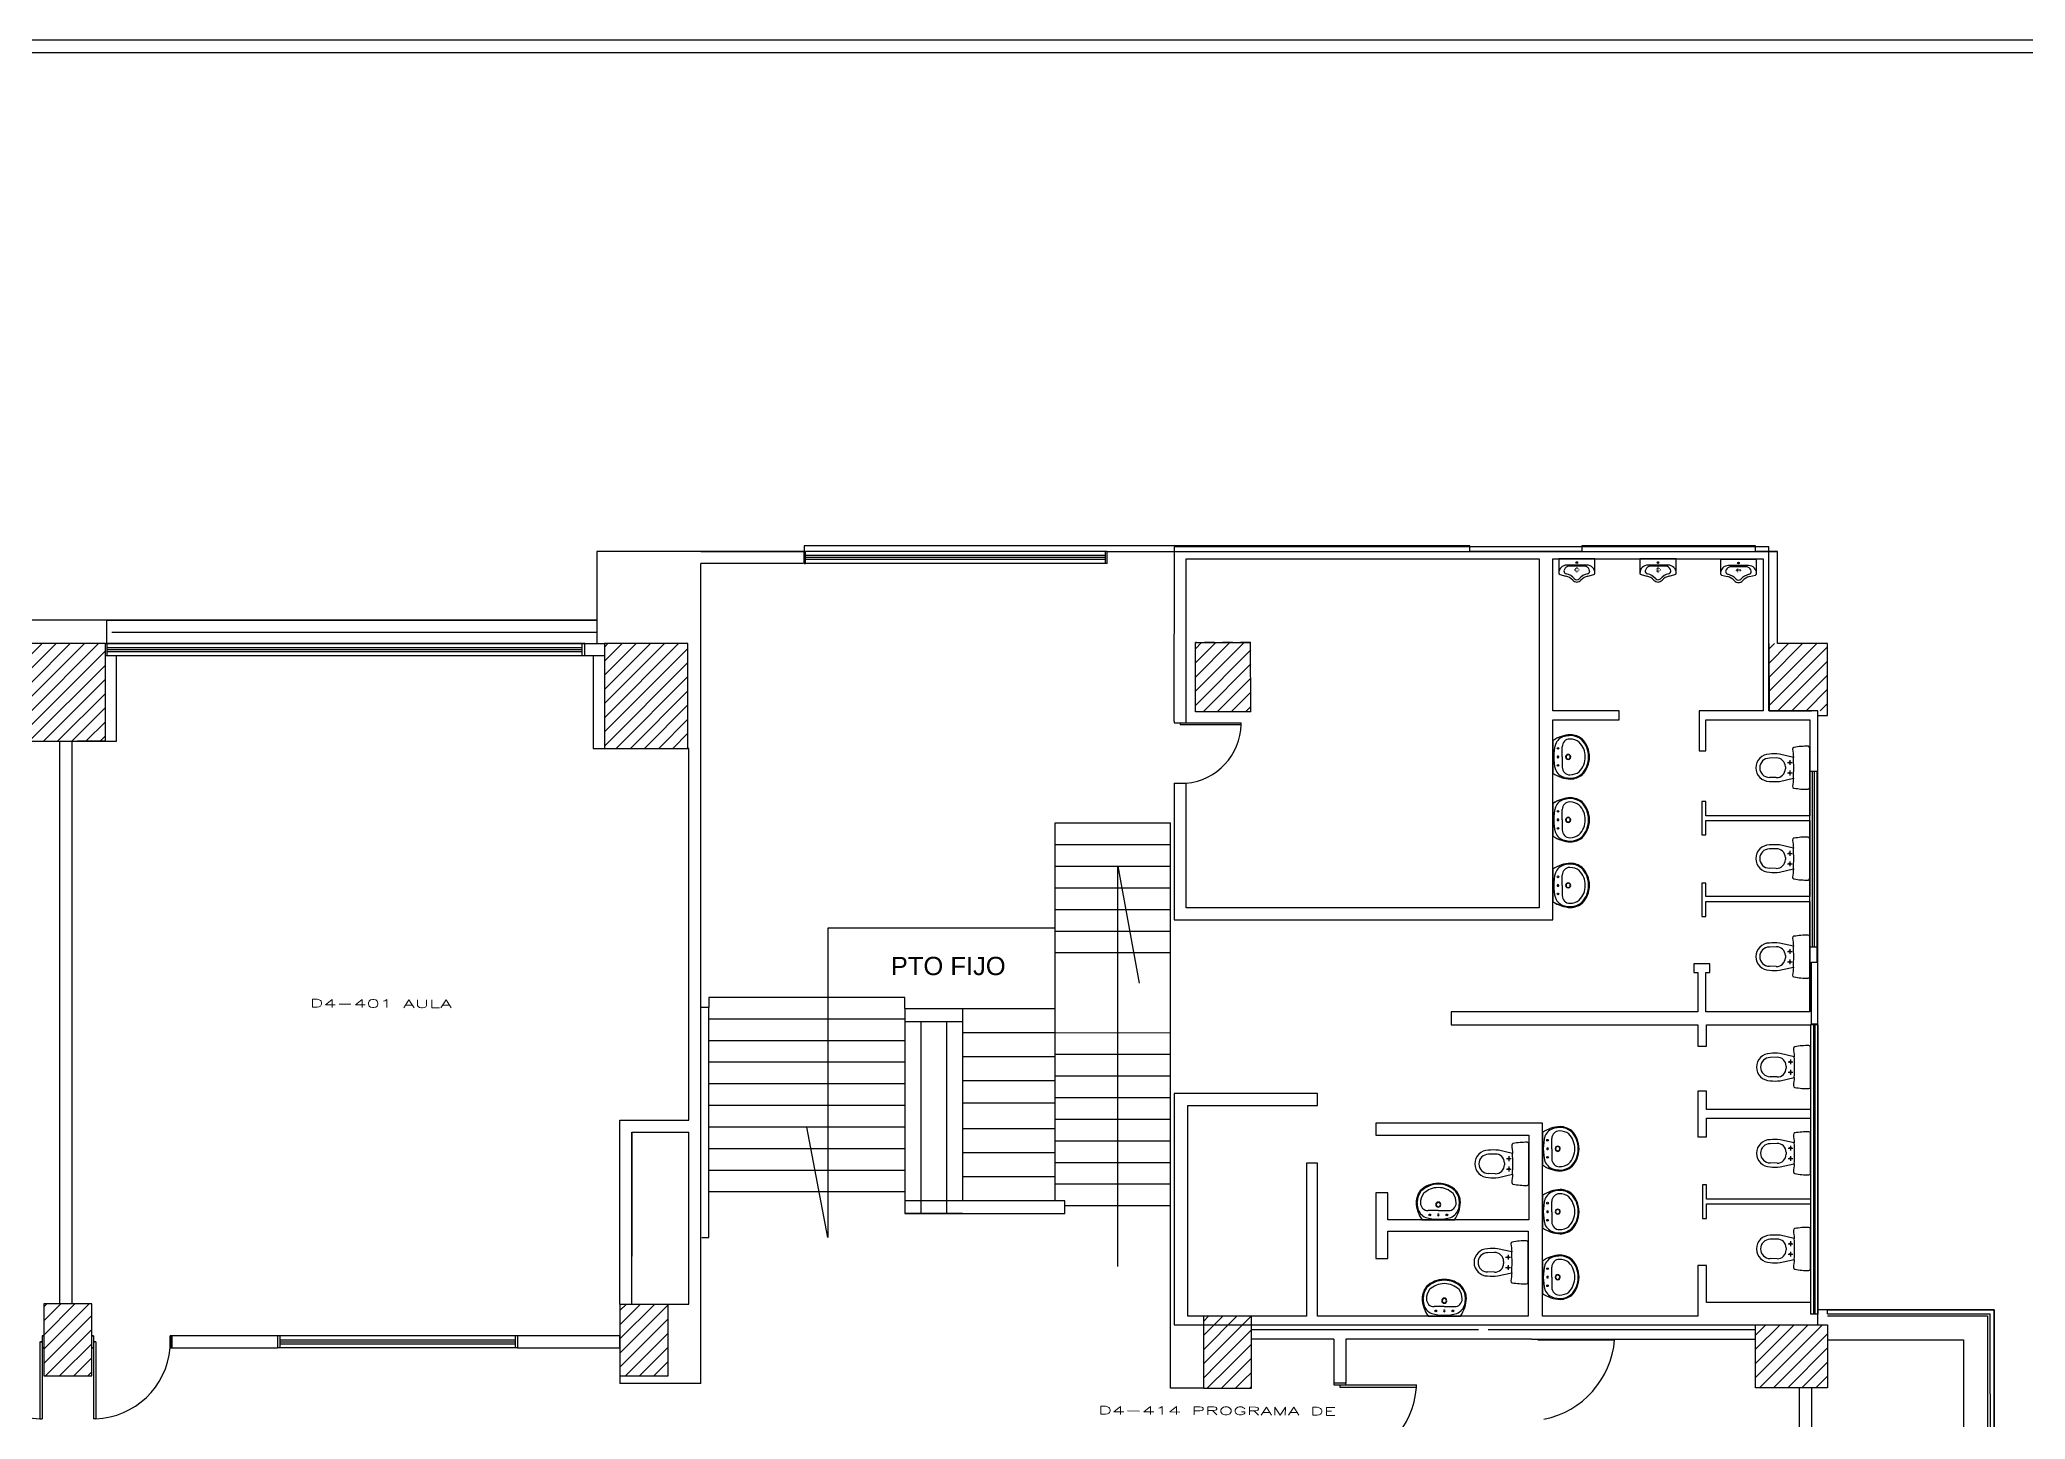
# Model space of a CAD drawing. Header units: metres. Extents: x 6495 to 6855, y 1254 to 1306.
# Drawn here: x 6815.98 to 6840.79, y 1289.21 to 1306.45 of the extents above; entities that cross this region are included whole.
import ezdxf

# ---------------------------------------------------------------- set-up
doc = ezdxf.new("R2010")
doc.units = ezdxf.units.M
doc.linetypes.add('HIDDEN2', pattern=[0.1875, 0.125, -0.0625])
doc.layers.add('0-Grises', color=252, linetype='Continuous')
doc.layers.add('PLANTA', color=253, linetype='Continuous')
doc.layers.add('0.Texto_Oficinas', color=7, linetype='Continuous', lineweight=20)
doc.styles.add('ROMANS', font='romans.shx')
doc.styles.get("Standard").update_dxf_attribs({"font": 'arial.ttf'})
pattern_1 = [(45, (6391.22466, 1040.28903), (-0.088388348, 0.088388348), [])]

# ---------------------------------------------------------------- blocks, each defined once
blk = doc.blocks.new('WC-P-04')
for p, q in [((-0.065, -0.28), (-0.065, -0.22)), ((0.065, -0.28), (0.065, -0.22)), ((-0.123, -0.419), (-0.12, -0.505)), ((-0.095, -0.25), (-0.035, -0.25)), ((-0.013, -0.305), (0.013, -0.305)), ((0.035, -0.25), (0.095, -0.25)), ((0.123, -0.419), (0.12, -0.505))]:
    blk.add_line(p, q)
blk.add_lwpolyline([(-0.249, 0, 0.412132), (-0.269, -0.02, 0.047735), (-0.254, -0.198, 0.395211), (-0.232, -0.214, -0.01301), (-0.13, -0.204), (-0.17, -0.38, 0.062591), (-0.17, -0.505, 1), (0.17, -0.505, 0.062591), (0.17, -0.38), (0.13, -0.204, -0.01301), (0.232, -0.214, 0.395211), (0.254, -0.198, 0.047735), (0.269, -0.02, 0.412132), (0.249, 0)], format="xyb", close=True)
for centre in [(-0.065, -0.25), (0.065, -0.25)]:
    blk.add_circle(centre, 0.01)
for centre, radius, start, end in [((0, -2.161), 1.961, 86.1992, 93.8008), ((-0.013, -0.415), 0.11, 90, 181.8687), ((0.013, -0.415), 0.11, 358.1313, 90), ((0, -0.505), 0.12, 180, 0)]:
    blk.add_arc(centre, radius, start, end)
blk = doc.blocks.new('ORINAL')
at = {"layer": 'PLANTA'}
for p, q in [((1158993.992, 995737.512), (1158993.992, 995737.051)), ((1158994.218, 995737.606), (1158994.03, 995737.561)), ((1158994.923, 995737.533), (1158994.92, 995737.534)), ((1158995.126, 995737.561), (1158994.938, 995737.606)), ((1158995.164, 995737.051), (1158995.164, 995737.512)), ((1158993.992, 995737.051), (1158995.164, 995737.051)), ((1158994.252, 995737.251), (1158994.903, 995737.251)), ((1158994.325, 995737.289), (1158994.831, 995737.289))]:
    blk.add_line(p, q, dxfattribs=at)
for radius in [0.0271, 0.0196]:
    blk.add_circle((1158994.578, 995737.17), radius, dxfattribs=at)
for centre, radius, start, end in [((1158994.042, 995737.512), 0.05, 103.66686, 180), ((1158994.252, 995737.512), 0.261, 180, 270), ((1158994.258, 995737.44), 0.0966, 103.3179, 183.60521), ((1158994.112, 995738.044), 0.45, 283.66686, 318.02643), ((1158994.112, 995738.044), 0.525, 283.66686, 318.02643), ((1158994.578, 995737.624), 0.177, 41.97357, 138.02643), ((1158994.578, 995737.624), 0.102, 41.97357, 138.02643), ((1158995.044, 995738.044), 0.525, 221.97357, 256.33314), ((1158995.044, 995738.044), 0.45, 221.97357, 256.33314), ((1158994.903, 995737.512), 0.261, 270, 0), ((1158994.898, 995737.44), 0.0966, 356.39479, 76.6821), ((1158995.114, 995737.512), 0.05, 0, 76.33314), ((1158994.355, 995737.482), 0.199, 194.0873, 246.42455), ((1158994.325, 995737.414), 0.125, 246.42455, 270), ((1158994.507, 995737.407), 0.00313, 0, 180), ((1158994.507, 995737.407), 0.00312, 180, 0), ((1158994.543, 995737.442), 0.00313, 0, 180), ((1158994.543, 995737.442), 0.00312, 180, 0), ((1158994.543, 995737.407), 0.00313, 0, 180), ((1158994.543, 995737.407), 0.00312, 180, 0), ((1158994.543, 995737.371), 0.00313, 0, 180), ((1158994.543, 995737.371), 0.00312, 180, 0), ((1158994.578, 995737.477), 0.00313, 0, 180), ((1158994.578, 995737.477), 0.00312, 180, 0), ((1158994.578, 995737.442), 0.00313, 0, 180), ((1158994.578, 995737.442), 0.00312, 180, 0), ((1158994.578, 995737.407), 0.00313, 0, 180), ((1158994.578, 995737.407), 0.00312, 180, 0), ((1158994.578, 995737.371), 0.00313, 0, 180), ((1158994.578, 995737.371), 0.00312, 180, 0), ((1158994.578, 995737.336), 0.00313, 0, 180), ((1158994.578, 995737.336), 0.00312, 180, 0), ((1158994.613, 995737.442), 0.00313, 0, 180), ((1158994.613, 995737.442), 0.00312, 180, 0), ((1158994.613, 995737.407), 0.00313, 0, 180), ((1158994.613, 995737.407), 0.00312, 180, 0), ((1158994.613, 995737.371), 0.00313, 0, 180), ((1158994.613, 995737.371), 0.00312, 180, 0), ((1158994.649, 995737.407), 0.00313, 0, 180), ((1158994.649, 995737.407), 0.00312, 180, 0), ((1158994.831, 995737.414), 0.125, 270, 293.57545), ((1158994.801, 995737.482), 0.199, 293.57545, 345.9127)]:
    blk.add_arc(centre, radius, start, end, dxfattribs=at)
blk = doc.blocks.new('LAVAMANOS')
at = {"layer": 'PLANTA'}
for p, q in [((1158997.016, 995736.867), (1158996.066, 995736.867)), ((1158996.541, 995737.142), (1158996.241, 995737.142)), ((1158996.541, 995737.142), (1158996.841, 995737.142))]:
    blk.add_line(p, q, dxfattribs=at)
blk.add_lwpolyline([(1158995.891, 995737.392, 0.141996), (1158996.066, 995736.867), (1158997.016, 995736.867, 0.141996), (1158997.19, 995737.392, 0.155345), (1158997.068, 995737.725, 0.197604), (1158996.541, 995737.942, 0.197604), (1158996.013, 995737.725, 0.155345)], format="xyb", close=True, dxfattribs=at)
for centre in [(1158996.291, 995737.017), (1158996.791, 995737.017)]:
    blk.add_circle(centre, 0.025, dxfattribs=at)
for centre, radius, start, end in [((1158996.475, 995737.367), 0.584, 142.24577, 177.5659), ((1158996.884, 995737.43), 0.994, 182.21969, 214.5466), ((1158996.475, 995737.367), 0.559, 142.41397, 177.46232), ((1158996.884, 995737.43), 0.969, 182.28006, 193.23939), ((1158996.541, 995737.192), 0.75, 90, 134.71146), ((1158996.475, 995737.367), 0.459, 143.25785, 180.02249), ((1158996.541, 995737.192), 0.725, 90, 134.58104), ((1158996.541, 995737.192), 0.625, 90, 133.94552), ((1158996.541, 995737.317), 0.075, 90, 270), ((1158996.541, 995737.192), 0.75, 45.28854, 90), ((1158996.541, 995737.192), 0.725, 45.41896, 90), ((1158996.541, 995737.192), 0.625, 46.05448, 90), ((1158996.541, 995737.317), 0.075, 270, 90), ((1158996.606, 995737.367), 0.459, 359.97751, 36.74215), ((1158996.197, 995737.43), 0.994, 325.4534, 357.78031), ((1158996.606, 995737.367), 0.559, 2.54295, 37.58603), ((1158996.606, 995737.367), 0.584, 2.4341, 37.75423), ((1158996.197, 995737.43), 0.969, 346.76061, 357.78031), ((1158996.307, 995737.292), 0.375, 192.84355, 248.96053), ((1158996.241, 995737.367), 0.225, 180, 270), ((1158996.541, 995738.275), 1.383, 254.54534, 270), ((1158996.541, 995737.317), 0.0625, 90, 270), ((1158996.541, 995737.017), 0.025, 90, 270), ((1158996.541, 995737.317), 0.0625, 270, 90), ((1158996.541, 995737.017), 0.025, 270, 90), ((1158996.541, 995738.275), 1.383, 270, 285.45466), ((1158996.841, 995737.367), 0.225, 270, 0), ((1158996.774, 995737.292), 0.375, 291.03947, 347.15645)]:
    blk.add_arc(centre, radius, start, end, dxfattribs=at)

msp = doc.modelspace()

# ---------------------------------------------------------------- hatches: boundary and pattern name
at = {"layer": '0-Grises'}
h = msp.add_hatch(dxfattribs=at)
h.set_pattern_fill('ANSI31', color=8, style=0)
h.set_pattern_definition(pattern_1)
h.paths.add_polyline_path([(6816.804, 1298.907), (6815.864, 1298.907), (6815.864, 1297.687), (6816.804, 1297.687)])
h = msp.add_hatch(dxfattribs=at)
h.set_pattern_fill('ANSI31', color=8, style=0)
h.set_pattern_definition(pattern_1)
h.paths.add_polyline_path([(6824.084, 1298.907), (6823.04, 1298.907), (6823.04, 1297.597), (6824.084, 1297.597)])
at = {"layer": '0-Grises', "linetype": 'HIDDEN2'}
h = msp.add_hatch(dxfattribs=at)
h.set_pattern_fill('ANSI31', color=8, style=0)
h.set_pattern_definition([(45, (6555.60844, 1040.28903), (-0.088388348, 0.088388348), [])])
h.paths.add_polyline_path([(6831.119, 1298.919), (6830.424, 1298.919), (6830.424, 1298.053), (6831.118, 1298.053), (6831.118, 1298.203), (6831.119, 1298.203)])
h = msp.add_hatch(dxfattribs=at)
h.set_pattern_fill('ANSI31', color=8, style=0)
h.set_pattern_definition([(45, (6569.8484, 1040.28903), (-0.088388348, 0.088388348), [])])
h.paths.add_polyline_path([(6838.324, 1298.065), (6838.324, 1298.907), (6837.592, 1298.907), (6837.592, 1298.065)])
at = {"layer": '0-Grises'}
h = msp.add_hatch(dxfattribs=at)
h.set_pattern_fill('ANSI31', color=8, style=0)
h.set_pattern_definition(pattern_1)
h.paths.add_polyline_path([(6816.034, 1289.757), (6816.634, 1289.757), (6816.634, 1290.657), (6816.034, 1290.657)])
h = msp.add_hatch(dxfattribs=at)
h.set_pattern_fill('ANSI31', color=8, style=0)
h.set_pattern_definition(pattern_1)
h.paths.add_polyline_path([(6823.834, 1290.653), (6823.234, 1290.653), (6823.234, 1289.753), (6823.834, 1289.753)])
h = msp.add_hatch(dxfattribs=at)
h.set_pattern_fill('ANSI31', color=8, style=0)
h.set_pattern_definition(pattern_1)
h.paths.add_polyline_path([(6831.124, 1290.503), (6830.524, 1290.503), (6830.524, 1289.904, -0.341531), (6831.103, 1289.603), (6831.124, 1289.603)])
h = msp.add_hatch(dxfattribs=at)
h.set_pattern_fill('ANSI31', color=8, style=0)
h.set_pattern_definition(pattern_1)
h.paths.add_polyline_path([(6838.324, 1289.607), (6838.324, 1290.395), (6837.424, 1290.395), (6837.424, 1289.607)])
h = msp.add_hatch(dxfattribs=at)
h.set_pattern_fill('ANSI31', color=8, style=0)
h.set_pattern_definition(pattern_1)
h.paths.add_polyline_path([(6830.524, 1289.904), (6830.524, 1289.603), (6830.674, 1289.603), (6831.103, 1289.603, 0.341531)])
h.paths.add_polyline_path([(6830.454, 1289.631), (6830.783, 1289.631), (6830.783, 1289.454), (6830.454, 1289.454)], flags=9)

# ---------------------------------------------------------------- linework, layer by layer
for p, q in [((6830.161, 1300.115), (6830.157, 1297.937)), ((6837.591, 1300.115), (6830.161, 1300.115)), ((6837.591, 1298.065), (6837.591, 1300.115)), ((6824.384, 1300.057), (6822.944, 1300.057)), ((6822.944, 1300.057), (6822.944, 1298.907)), ((6824.384, 1300.057), (6822.944, 1300.057)), ((6824.244, 1300.057), (6825.524, 1300.057)), ((6824.244, 1289.663), (6824.244, 1299.907)), ((6825.524, 1299.907), (6824.244, 1299.907)), ((6824.384, 1300.057), (6824.534, 1300.057)), ((6825.524, 1300.057), (6824.384, 1300.057)), ((6825.534, 1299.907), (6825.534, 1300.057)), ((6825.534, 1300.057), (6825.554, 1300.057)), ((6825.534, 1299.907), (6825.554, 1299.907)), ((6825.554, 1299.907), (6825.554, 1300.057)), ((6827.178, 1300.057), (6825.554, 1300.057)), ((6827.218, 1300.007), (6825.554, 1300.007)), ((6827.238, 1299.982), (6825.554, 1299.982)), ((6827.258, 1299.957), (6825.554, 1299.957)), ((6827.299, 1299.907), (6825.554, 1299.907)), ((6829.323, 1300.057), (6827.178, 1300.057)), ((6829.303, 1300.007), (6827.218, 1300.007)), ((6829.303, 1299.982), (6827.238, 1299.982)), ((6829.303, 1299.957), (6827.258, 1299.957)), ((6829.323, 1299.907), (6827.299, 1299.907)), ((6829.303, 1299.907), (6829.303, 1300.057)), ((6829.323, 1300.057), (6829.303, 1300.057)), ((6829.303, 1299.907), (6829.303, 1299.982)), ((6829.323, 1299.907), (6829.303, 1299.907)), ((6829.323, 1299.907), (6829.323, 1300.057)), ((6829.323, 1300.057), (6830.009, 1300.057)), ((6830.009, 1300.057), (6837.699, 1300.057)), ((6830.311, 1299.965), (6834.721, 1299.965)), ((6830.311, 1297.937), (6830.311, 1299.965)), ((6834.721, 1299.965), (6834.721, 1295.605)), ((6834.891, 1298.065), (6834.891, 1299.965)), ((6834.891, 1299.965), (6837.521, 1299.965)), ((6837.521, 1299.965), (6837.521, 1298.065)), ((6816.824, 1298.907), (6816.824, 1299.197)), ((6816.824, 1299.197), (6822.944, 1299.197)), ((6816.804, 1298.907), (6815.864, 1298.907)), ((6816.804, 1297.687), (6816.804, 1298.907)), ((6816.804, 1298.907), (6822.794, 1298.907)), ((6822.794, 1298.907), (6816.824, 1298.907)), ((6816.824, 1298.907), (6816.824, 1298.757)), ((6816.824, 1298.857), (6822.764, 1298.857)), ((6816.824, 1298.832), (6822.764, 1298.832)), ((6816.884, 1299.047), (6822.944, 1299.047)), ((6822.764, 1298.757), (6822.764, 1298.907)), ((6822.794, 1298.907), (6823.04, 1298.907)), ((6822.794, 1298.757), (6822.794, 1298.907)), ((6824.084, 1298.907), (6823.04, 1298.907)), ((6823.04, 1298.907), (6823.04, 1297.597)), ((6824.084, 1297.597), (6824.084, 1298.907)), ((6830.424, 1298.919), (6831.119, 1298.919)), ((6830.424, 1298.053), (6830.424, 1298.919)), ((6831.119, 1298.053), (6831.115, 1298.919)), ((6816.804, 1298.757), (6822.794, 1298.757)), ((6816.824, 1298.807), (6822.764, 1298.807)), ((6816.944, 1297.687), (6816.944, 1298.757)), ((6822.794, 1298.757), (6822.944, 1298.757)), ((6822.794, 1298.757), (6822.944, 1298.757)), ((6822.9, 1298.757), (6822.9, 1297.597)), ((6822.944, 1298.757), (6823.04, 1298.757)), ((6822.944, 1298.757), (6823.04, 1298.757)), ((6822.944, 1298.757), (6823.04, 1298.757)), ((6830.161, 1297.937), (6830.161, 1297.917)), ((6830.161, 1297.917), (6830.996, 1297.917)), ((6830.236, 1297.917), (6830.236, 1297.897)), ((6830.236, 1297.897), (6830.996, 1297.897)), ((6830.311, 1297.917), (6830.311, 1297.937)), ((6831.119, 1298.053), (6830.424, 1298.053)), ((6830.996, 1297.897), (6830.996, 1297.917)), ((6835.721, 1298.065), (6834.891, 1298.065)), ((6834.891, 1295.455), (6834.891, 1297.955)), ((6834.891, 1297.955), (6835.721, 1297.955)), ((6835.721, 1297.955), (6835.721, 1298.065)), ((6837.521, 1298.065), (6836.721, 1298.065)), ((6836.721, 1298.065), (6836.721, 1297.565)), ((6838.201, 1298.065), (6837.591, 1298.065)), ((6838.201, 1290.395), (6838.201, 1298.065)), ((6815.864, 1297.687), (6816.804, 1297.687)), ((6816.234, 1290.657), (6816.234, 1297.687)), ((6816.384, 1297.687), (6816.384, 1290.657)), ((6816.804, 1297.687), (6816.454, 1297.687)), ((6816.804, 1297.687), (6816.944, 1297.687)), ((6822.9, 1297.597), (6823.04, 1297.597)), ((6823.04, 1297.597), (6824.084, 1297.597)), ((6824.094, 1297.597), (6824.084, 1297.597)), ((6824.094, 1292.953), (6824.094, 1297.597)), ((6836.721, 1297.565), (6836.801, 1297.565)), ((6830.161, 1297.161), (6830.161, 1295.455)), ((6830.161, 1297.161), (6830.311, 1297.161)), ((6830.311, 1295.605), (6830.311, 1297.161)), ((6838.137, 1295.113), (6838.137, 1297.307)), ((6838.162, 1295.113), (6838.162, 1297.307)), ((6838.201, 1295.113), (6838.201, 1297.307)), ((6828.674, 1291.946), (6828.674, 1296.665)), ((6828.674, 1296.665), (6830.114, 1296.665)), ((6830.114, 1289.603), (6830.114, 1296.665)), ((6836.801, 1296.515), (6836.801, 1296.695)), ((6836.801, 1296.695), (6838.101, 1296.695)), ((6838.101, 1296.695), (6838.101, 1295.745)), ((6828.674, 1296.395), (6830.114, 1296.395)), ((6828.674, 1296.125), (6830.114, 1296.125)), ((6829.454, 1291.122), (6829.454, 1296.125)), ((6829.454, 1296.125), (6829.721, 1294.664)), ((6828.674, 1295.855), (6830.114, 1295.855)), ((6836.801, 1295.915), (6836.751, 1295.915)), ((6836.751, 1295.915), (6836.751, 1295.495)), ((6836.801, 1295.745), (6836.801, 1295.915)), ((6832.881, 1295.605), (6830.311, 1295.605)), ((6834.721, 1295.605), (6832.881, 1295.605)), ((6838.101, 1295.745), (6836.801, 1295.745)), ((6836.801, 1295.495), (6836.801, 1295.685)), ((6836.801, 1295.685), (6838.101, 1295.685)), ((6838.101, 1295.685), (6838.101, 1294.305)), ((6828.674, 1295.351), (6825.833, 1295.351)), ((6825.833, 1295.351), (6825.833, 1291.485)), ((6828.674, 1295.585), (6830.114, 1295.585)), ((6830.161, 1295.455), (6831.951, 1295.455)), ((6831.951, 1295.455), (6834.891, 1295.455)), ((6836.751, 1295.495), (6836.801, 1295.495)), ((6828.674, 1295.315), (6830.114, 1295.315)), ((6828.674, 1295.045), (6830.114, 1295.045)), ((6836.851, 1294.905), (6836.651, 1294.905)), ((6836.651, 1294.905), (6836.651, 1294.795)), ((6836.851, 1294.795), (6836.851, 1294.905)), ((6836.651, 1294.795), (6836.701, 1294.795)), ((6836.701, 1294.795), (6836.701, 1294.305)), ((6836.801, 1294.305), (6836.801, 1294.795)), ((6836.801, 1294.795), (6836.851, 1294.795)), ((6824.344, 1294.361), (6824.244, 1294.361)), ((6824.344, 1294.485), (6824.344, 1294.361)), ((6826.794, 1294.485), (6824.344, 1294.485)), ((6824.344, 1291.485), (6824.344, 1294.361)), ((6826.794, 1294.347), (6826.794, 1294.485)), ((6826.794, 1294.215), (6824.344, 1294.215)), ((6826.794, 1294.347), (6826.794, 1291.785)), ((6826.794, 1294.347), (6827.513, 1294.347)), ((6826.794, 1294.185), (6827.513, 1294.185)), ((6826.994, 1294.185), (6826.994, 1291.785)), ((6827.313, 1294.185), (6827.313, 1291.785)), ((6827.513, 1294.347), (6828.674, 1294.347)), ((6827.513, 1294.347), (6828.674, 1294.347)), ((6827.513, 1294.347), (6827.513, 1291.946)), ((6836.701, 1294.305), (6833.621, 1294.305)), ((6833.621, 1294.305), (6833.621, 1294.145)), ((6833.621, 1294.145), (6836.701, 1294.145)), ((6836.701, 1294.145), (6836.701, 1293.875)), ((6838.101, 1294.305), (6836.801, 1294.305)), ((6836.811, 1293.875), (6836.811, 1294.145)), ((6836.811, 1294.145), (6838.111, 1294.145)), ((6838.111, 1294.145), (6838.111, 1293.085)), ((6838.148, 1294.145), (6838.148, 1290.528)), ((6838.166, 1294.145), (6838.166, 1290.528)), ((6826.794, 1293.945), (6824.344, 1293.945)), ((6827.513, 1294.047), (6828.674, 1294.047)), ((6828.674, 1294.047), (6830.114, 1294.045)), ((6836.701, 1293.875), (6836.811, 1293.875)), ((6826.794, 1293.675), (6824.344, 1293.675)), ((6827.513, 1293.747), (6828.674, 1293.747)), ((6827.513, 1293.747), (6828.674, 1293.747)), ((6828.674, 1293.775), (6830.114, 1293.775)), ((6826.794, 1293.405), (6824.344, 1293.405)), ((6827.513, 1293.447), (6828.674, 1293.447)), ((6828.674, 1293.505), (6830.114, 1293.505)), ((6826.794, 1293.135), (6824.344, 1293.135)), ((6827.514, 1293.169), (6828.674, 1293.169)), ((6828.674, 1293.235), (6830.114, 1293.235)), ((6831.951, 1293.285), (6830.161, 1293.285)), ((6830.161, 1293.285), (6830.161, 1290.395)), ((6830.331, 1290.505), (6830.331, 1293.135)), ((6830.331, 1293.135), (6831.951, 1293.135)), ((6831.951, 1293.135), (6831.951, 1293.285)), ((6836.811, 1293.315), (6836.701, 1293.315)), ((6836.701, 1293.315), (6836.701, 1292.745)), ((6836.811, 1293.085), (6836.811, 1293.315)), ((6823.234, 1291.253), (6823.234, 1292.953)), ((6823.234, 1290.653), (6823.234, 1292.953)), ((6823.234, 1290.653), (6823.234, 1292.953)), ((6823.234, 1292.953), (6824.094, 1292.953)), ((6823.234, 1291.253), (6823.234, 1292.953)), ((6828.674, 1292.965), (6830.114, 1292.965)), ((6834.761, 1292.915), (6832.681, 1292.915)), ((6832.681, 1292.915), (6832.681, 1292.765)), ((6834.761, 1290.505), (6834.761, 1292.915)), ((6838.111, 1293.085), (6836.811, 1293.085)), ((6836.811, 1292.745), (6836.811, 1292.975)), ((6836.811, 1292.975), (6838.111, 1292.975)), ((6838.111, 1292.975), (6838.111, 1291.965)), ((6823.384, 1292.803), (6823.384, 1291.253)), ((6823.384, 1290.653), (6823.384, 1292.803)), ((6823.384, 1292.803), (6824.094, 1292.803)), ((6823.384, 1292.803), (6823.384, 1291.253)), ((6823.384, 1290.653), (6823.384, 1292.803)), ((6824.094, 1290.653), (6824.094, 1292.803)), ((6824.094, 1290.653), (6824.094, 1292.803)), ((6826.794, 1292.865), (6824.344, 1292.865)), ((6825.833, 1291.485), (6825.569, 1292.865)), ((6827.513, 1292.847), (6828.674, 1292.847)), ((6828.674, 1292.695), (6830.114, 1292.695)), ((6832.681, 1292.765), (6834.591, 1292.765)), ((6834.591, 1292.765), (6834.591, 1291.705)), ((6836.701, 1292.745), (6836.811, 1292.745)), ((6826.794, 1292.595), (6824.344, 1292.595)), ((6827.513, 1292.547), (6828.674, 1292.547)), ((6828.674, 1292.425), (6830.114, 1292.425)), ((6831.951, 1292.415), (6831.811, 1292.415)), ((6831.811, 1292.415), (6831.811, 1290.505)), ((6831.951, 1290.505), (6831.951, 1292.415)), ((6826.794, 1292.325), (6824.344, 1292.325)), ((6827.513, 1292.247), (6828.674, 1292.247)), ((6828.674, 1292.155), (6830.114, 1292.155)), ((6836.811, 1292.145), (6836.761, 1292.145)), ((6836.761, 1292.145), (6836.761, 1291.725)), ((6836.811, 1291.965), (6836.811, 1292.145)), ((6826.794, 1292.055), (6824.344, 1292.055)), ((6828.794, 1291.946), (6826.794, 1291.946)), ((6828.794, 1291.785), (6828.794, 1291.946)), ((6828.794, 1291.885), (6830.114, 1291.885)), ((6832.831, 1292.045), (6832.681, 1292.045)), ((6832.681, 1292.045), (6832.681, 1291.225)), ((6832.831, 1291.705), (6832.831, 1292.045)), ((6838.111, 1291.965), (6836.811, 1291.965)), ((6836.811, 1291.725), (6836.811, 1291.905)), ((6836.811, 1291.905), (6838.111, 1291.905)), ((6838.111, 1291.905), (6838.111, 1290.675)), ((6827.513, 1291.785), (6826.794, 1291.785)), ((6826.794, 1291.785), (6828.794, 1291.785)), ((6834.591, 1291.705), (6832.831, 1291.705)), ((6836.761, 1291.725), (6836.811, 1291.725)), ((6824.259, 1291.485), (6824.344, 1291.485)), ((6832.831, 1291.225), (6832.831, 1291.565)), ((6832.831, 1291.565), (6834.581, 1291.565)), ((6834.581, 1291.565), (6834.581, 1290.505)), ((6832.681, 1291.225), (6832.831, 1291.225)), ((6836.811, 1291.135), (6836.701, 1291.135)), ((6836.701, 1291.135), (6836.701, 1290.535)), ((6836.811, 1290.675), (6836.811, 1291.135)), ((6816.034, 1290.657), (6816.034, 1289.757)), ((6816.634, 1290.657), (6816.034, 1290.657)), ((6816.634, 1289.757), (6816.634, 1290.657)), ((6823.234, 1290.653), (6823.834, 1290.653)), ((6823.234, 1290.653), (6823.234, 1289.753)), ((6823.834, 1290.653), (6823.834, 1289.753)), ((6823.834, 1290.653), (6824.094, 1290.653)), ((6838.111, 1290.675), (6836.811, 1290.675)), ((6830.161, 1290.395), (6838.201, 1290.395)), ((6831.811, 1290.505), (6830.331, 1290.505)), ((6830.524, 1290.503), (6830.524, 1289.603)), ((6831.124, 1290.503), (6830.524, 1290.503)), ((6831.124, 1289.603), (6831.124, 1290.503)), ((6831.124, 1289.603), (6831.124, 1290.503)), ((6831.124, 1289.603), (6831.124, 1290.503)), ((6834.581, 1290.505), (6831.951, 1290.505)), ((6836.591, 1290.505), (6834.761, 1290.505)), ((6836.701, 1290.505), (6836.591, 1290.505)), ((6836.701, 1290.535), (6836.701, 1290.505)), ((6837.424, 1290.395), (6838.324, 1290.395)), ((6837.424, 1289.607), (6837.424, 1290.395)), ((6838.324, 1290.582), (6839.405, 1290.582)), ((6838.324, 1290.532), (6838.324, 1290.577)), ((6838.324, 1290.532), (6840.355, 1290.532)), ((6838.324, 1290.507), (6840.324, 1290.507)), ((6838.324, 1290.395), (6838.324, 1289.607)), ((6839.405, 1290.582), (6840.405, 1290.582)), ((6840.324, 1290.507), (6840.324, 1285.407)), ((6840.355, 1289.532), (6840.355, 1290.532)), ((6840.405, 1290.582), (6840.405, 1285.326)), ((6815.984, 1290.182), (6816.014, 1290.182)), ((6815.984, 1290.182), (6815.984, 1289.222)), ((6815.984, 1290.182), (6816.014, 1290.182)), ((6816.014, 1290.182), (6815.994, 1290.182)), ((6816.014, 1290.182), (6815.994, 1290.182)), ((6816.014, 1290.257), (6816.034, 1290.257)), ((6816.014, 1290.257), (6816.014, 1289.222)), ((6816.034, 1290.257), (6816.014, 1290.257)), ((6816.654, 1290.257), (6816.634, 1290.257)), ((6816.634, 1290.257), (6816.654, 1290.257)), ((6816.654, 1290.257), (6816.654, 1289.222)), ((6816.684, 1290.182), (6816.654, 1290.182)), ((6816.654, 1290.182), (6816.674, 1290.182)), ((6816.654, 1290.182), (6816.674, 1290.182)), ((6816.684, 1290.182), (6816.654, 1290.182)), ((6816.684, 1290.182), (6816.684, 1289.222)), ((6817.614, 1290.257), (6817.614, 1290.107)), ((6817.634, 1290.257), (6817.614, 1290.257)), ((6817.614, 1290.257), (6817.614, 1290.182)), ((6817.614, 1290.107), (6817.614, 1290.257)), ((6817.614, 1290.257), (6817.634, 1290.257)), ((6817.614, 1290.107), (6817.614, 1290.182)), ((6817.634, 1290.257), (6817.634, 1290.107)), ((6818.954, 1290.257), (6817.634, 1290.257)), ((6817.634, 1290.107), (6817.634, 1290.257)), ((6821.954, 1290.257), (6818.954, 1290.257)), ((6818.954, 1290.257), (6818.954, 1290.107)), ((6818.984, 1290.257), (6818.984, 1290.107)), ((6818.984, 1290.207), (6821.924, 1290.207)), ((6818.984, 1290.182), (6821.924, 1290.182)), ((6818.984, 1290.157), (6821.924, 1290.157)), ((6821.924, 1290.257), (6821.924, 1290.107)), ((6823.234, 1290.257), (6821.954, 1290.257)), ((6821.954, 1290.257), (6821.954, 1290.107)), ((6821.954, 1290.257), (6821.954, 1290.107)), ((6823.234, 1290.107), (6823.234, 1290.257)), ((6832.914, 1290.333), (6831.124, 1290.333)), ((6833.064, 1290.333), (6831.124, 1290.333)), ((6832.154, 1290.217), (6831.124, 1290.217)), ((6832.154, 1290.217), (6832.154, 1289.664)), ((6834.623, 1290.217), (6832.304, 1290.217)), ((6832.304, 1290.217), (6832.304, 1289.664)), ((6832.304, 1290.217), (6832.304, 1289.664)), ((6833.274, 1290.333), (6833.064, 1290.333)), ((6833.964, 1290.333), (6833.064, 1290.333)), ((6837.424, 1290.333), (6834.084, 1290.333)), ((6834.623, 1290.217), (6837.424, 1290.217)), ((6834.704, 1290.206), (6835.664, 1290.206)), ((6838.324, 1290.207), (6840.024, 1290.207)), ((6840.024, 1290.207), (6840.024, 1285.707)), ((6816.034, 1290.107), (6816.014, 1290.107)), ((6816.014, 1290.107), (6816.034, 1290.107)), ((6816.634, 1290.107), (6816.654, 1290.107)), ((6816.654, 1290.107), (6816.634, 1290.107)), ((6817.614, 1290.107), (6817.634, 1290.107)), ((6817.634, 1290.107), (6817.614, 1290.107)), ((6817.634, 1290.107), (6818.954, 1290.107)), ((6821.954, 1290.107), (6818.954, 1290.107)), ((6821.954, 1290.107), (6823.234, 1290.107)), ((6824.244, 1289.753), (6824.244, 1290.053)), ((6816.034, 1289.757), (6816.634, 1289.757)), ((6823.834, 1289.753), (6823.234, 1289.753)), ((6823.234, 1289.753), (6823.234, 1289.663)), ((6824.244, 1289.663), (6823.234, 1289.663)), ((6832.304, 1289.664), (6832.154, 1289.664)), ((6832.154, 1289.664), (6832.154, 1289.644)), ((6832.154, 1289.644), (6833.189, 1289.644)), ((6832.154, 1289.644), (6832.229, 1289.644)), ((6832.229, 1289.644), (6832.229, 1289.614)), ((6832.304, 1289.644), (6832.304, 1289.664)), ((6833.189, 1289.614), (6833.189, 1289.644)), ((6830.524, 1289.603), (6830.114, 1289.603)), ((6830.524, 1289.603), (6831.124, 1289.603)), ((6830.524, 1289.603), (6830.674, 1289.603)), ((6832.229, 1289.614), (6833.189, 1289.614)), ((6838.324, 1289.607), (6837.424, 1289.607)), ((6837.972, 1288.847), (6837.972, 1289.607)), ((6838.122, 1289.607), (6838.122, 1289.007)), ((6838.122, 1289.607), (6838.122, 1288.847)), ((6840.355, 1289.532), (6840.355, 1285.376)), ((6815.984, 1289.222), (6816.014, 1289.222)), ((6816.684, 1289.222), (6816.654, 1289.222))]:
    msp.add_line(p, q, dxfattribs=at)
at = {"layer": '0-Grises', "color": 3, "linetype": 'HIDDEN2'}
for p, q in [((6837.699, 1298.907), (6837.699, 1300.057)), ((6831.115, 1298.919), (6830.424, 1298.919)), ((6830.424, 1298.053), (6830.424, 1298.919)), ((6838.324, 1298.007), (6838.324, 1298.907)), ((6831.119, 1298.053), (6831.119, 1298.203)), ((6838.201, 1297.307), (6838.101, 1297.307)), ((6838.201, 1295.113), (6838.101, 1295.113)), ((6824.344, 1294.485), (6824.344, 1294.485)), ((6838.201, 1294.145), (6838.111, 1294.145)), ((6838.124, 1294.153), (6838.124, 1294.303)), ((6838.201, 1290.528), (6838.111, 1290.528))]:
    msp.add_line(p, q, dxfattribs=at)
at = {"layer": '0-Grises', "color": 1}
for p, q in [((6831.119, 1298.919), (6831.119, 1298.919)), ((6837.591, 1298.907), (6837.592, 1298.065)), ((6837.592, 1298.065), (6838.124, 1298.065))]:
    msp.add_line(p, q, dxfattribs=at)
at = {"layer": '0-Grises', "color": 5}
for p, q in [((6838.101, 1294.303), (6838.101, 1297.307)), ((6838.201, 1294.303), (6838.201, 1297.307)), ((6838.111, 1294.145), (6838.111, 1290.528)), ((6838.201, 1294.145), (6838.201, 1290.528))]:
    msp.add_line(p, q, dxfattribs=at)
at = {"layer": '0-Grises'}
for points in [[(6780.391, 1306.451), (6854.891, 1306.451), (6854.891, 1255.232), (6780.391, 1255.232)], [(6780.551, 1306.291), (6848.213, 1306.291), (6848.213, 1255.392), (6780.551, 1255.392)]]:
    msp.add_lwpolyline(points, close=True, dxfattribs=at)
for points in [[(6840.405, 1285.326), (6840.405, 1290.582), (6838.205, 1290.582), (6838.201, 1294.153), (6838.124, 1294.153), (6838.124, 1294.927), (6838.194, 1294.927), (6838.194, 1297.307), (6838.201, 1297.307), (6838.201, 1298.007), (6838.324, 1298.007), (6838.324, 1298.907), (6837.699, 1298.907), (6837.699, 1300.057), (6837.424, 1300.057), (6837.424, 1300.127), (6835.254, 1300.127), (6835.254, 1300.057), (6833.854, 1300.057), (6833.854, 1300.127), (6831.734, 1300.127), (6831.734, 1300.127), (6829.323, 1300.127), (6829.323, 1300.127), (6825.534, 1300.127), (6825.534, 1300.057), (6822.944, 1300.057), (6822.944, 1299.197), (6802.724, 1299.197)], [(6836.801, 1297.565), (6836.801, 1297.955), (6838.101, 1297.955), (6838.101, 1296.755), (6836.801, 1296.755), (6836.801, 1296.935), (6836.751, 1296.935), (6836.751, 1296.515), (6836.801, 1296.515)]]:
    msp.add_lwpolyline(points, dxfattribs=at)
for centre, radius, start, end in [((6830.236, 1297.917), 0.76, 275.6634, 358.492), ((6834.564, 1290.298), 1.103, 281.244, 355.1951), ((6816.017, 1290.188), 0.967, 184.8254, 268.0151), ((6816.65, 1290.188), 0.967, 271.9849, 355.1746), ((6832.089, 1289.706), 1.103, 281.244, 355.1951)]:
    msp.add_arc(centre, radius, start, end, dxfattribs=at)

# ---------------------------------------------------------------- block references
for name, p, xscale, yscale, zscale, rotation in [('ORINAL', (453744.501, 385257.031), 0.3856008636471984, 0.3856008636471984, 0.3856008636471984, 179.9999999582628), ('ORINAL', (453745.516, 385257.031), 0.3856008636471984, 0.3856008636471984, 0.3856008636471984, 179.9999999582628), ('ORINAL', (453746.521, 385257.025), 0.3856008636471984, 0.3856008636471984, 0.3856008636471984, 179.9999999582628), ('LAVAMANOS', (-417421.343, 495114.204), 0.4260726380350093, 0.4260726380350093, 0.4260726380350093, 270), ('LAVAMANOS', (-417421.343, 495113.418), 0.4260726380350093, 0.4260726380350093, 0.4260726380350093, 270), ('LAVAMANOS', (-417421.343, 495112.599), 0.4260726380350093, 0.4260726380350093, 0.4260726380350093, 270), ('LAVAMANOS', (-417421.473, 495109.308), 0.4260726380350093, 0.4260726380350093, 0.4260726380350093, 270), ('LAVAMANOS', (-417421.473, 495108.522), 0.4260726380350093, 0.4260726380350093, 0.4260726380350093, 270), ('LAVAMANOS', (-417421.473, 495107.703), 0.4260726380350093, 0.4260726380350093, 0.4260726380350093, 270)]:
    msp.add_blockref(name, p, dxfattribs=dict(at, xscale=xscale, yscale=yscale, zscale=zscale, rotation=rotation))
at = {"layer": '0-Grises', "rotation": 270}
for p in [(6838.101, 1297.355), (6838.101, 1296.22), (6838.101, 1294.995), (6838.111, 1293.615), (6834.591, 1292.406), (6838.111, 1292.538), (6834.581, 1291.175), (6838.111, 1291.343)]:
    msp.add_blockref('WC-P-04', p, dxfattribs=at)
at = {"layer": '0-Grises', "xscale": 0.4260726380350093, "yscale": 0.4260726380350093, "zscale": 0.4260726380350093}
for p in [(-486983.254, -422964.529), (-486983.179, -422965.729)]:
    msp.add_blockref('LAVAMANOS', p, dxfattribs=at)

# ---------------------------------------------------------------- texts
at = {"layer": '0-Grises', "color": 8}
msp.add_text('PTO FIJO', height=0.2282, dxfattribs=at).set_placement((6826.619, 1294.764))
at = {"layer": '0.Texto_Oficinas', "style": 'ROMANS', "width": 1.9}
for s, p in [('D4-401 AULA', (6819.36, 1294.362)), ('D4-414 PROGRAMA DE  ', (6829.211, 1289.277))]:
    msp.add_text(s, height=0.1, rotation=359.7353, dxfattribs=at).set_placement(p)

doc.saveas('drawing.dxf')
